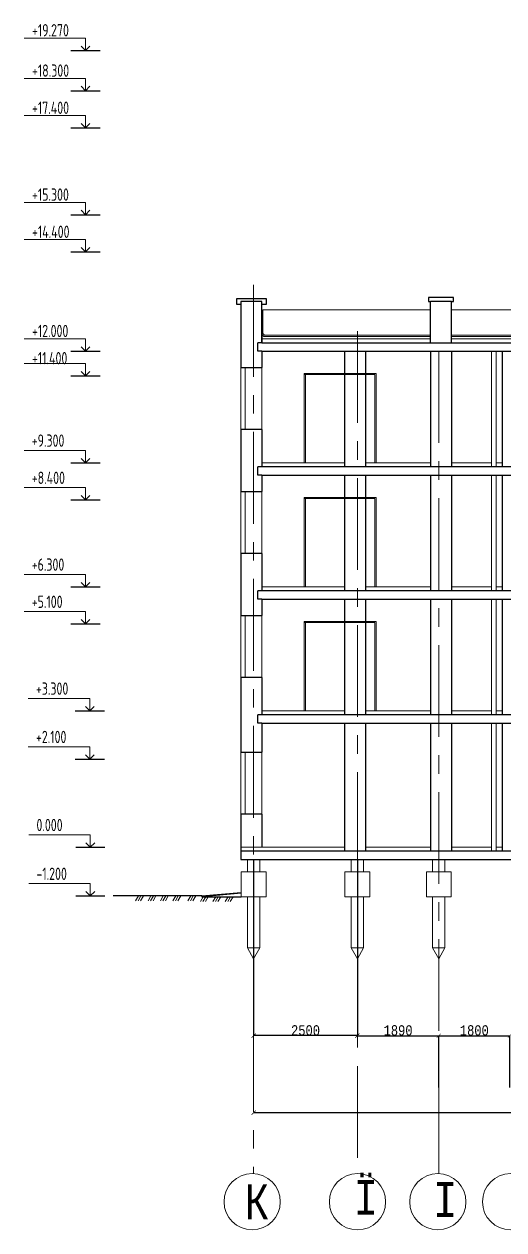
# Model space of a CAD drawing. Header units: millimetres. Extents: x -689206 to 4969298, y -1019800 to 703299.
# Drawn here: x -185088 to -173477, y -533390 to -504220 of the extents above; entities that cross this region are included whole.
import ezdxf

# ---------------------------------------------------------------- set-up
doc = ezdxf.new("R2010")
doc.units = ezdxf.units.MM
doc.linetypes.add('осеваяX2', pattern=[101.6, 63.5, -12.7, 12.7, -12.7])
doc.layers.add('РАЗМЕРЫ', color=7, linetype='Continuous', lineweight=9)
for name, color, linetype in [('разрез1-1', 7, 'Continuous'), ('разрез2-2', 7, 'Continuous'), ('сетка', 104, 'Continuous')]:
    doc.layers.add(name, color=color, linetype=linetype)
doc.styles.add('Аннотативный', font='isocteur.ttf', dxfattribs={"width": 0.7, "height": 250})
doc.dimstyles.new('Аннотативный', dxfattribs={"dimscale": 0, "dimtxt": 250, "dimasz": 100, "dimexe": 1.25, "dimexo": 0.625, "dimtad": 1, "dimdec": 0, "dimtxsty": 'Аннотативный', "dimblk": 'ARCHTICK', "dimcen": 2.5, "dimadec": 0, "dimazin": 0, "dimtfac": 1, "dimtdec": 0, "dimtmove": 0, "dimatfit": 3, "dimfxl": 1, "dimarcsym": 0})

# ---------------------------------------------------------------- blocks, each defined once
blk = doc.blocks.new('_ArchTick')
at = {"color": 0, "linetype": 'ByBlock', "const_width": 0.15}
blk.add_lwpolyline([(-0.5, -0.5), (0.5, 0.5)], dxfattribs=at)
blk = doc.blocks.new('*D3246')
at = {"layer": 'Defpoints', "color": 0, "lineweight": 13, "ltscale": 35, "transparency": 16777216}
for p in [(-179533, -524430), (-177023, -524430), (-179533, -528690)]:
    blk.add_point(p, dxfattribs=at)
at = {"layer": 'РАЗМЕРЫ', "color": 0, "lineweight": -2, "ltscale": 35, "transparency": 16777216}
for p, q in [((-179533, -524431), (-179533, -528692)), ((-177023, -524431), (-177023, -528692)), ((-177023, -528690), (-179533, -528690))]:
    blk.add_line(p, q, dxfattribs=at)
at = {"layer": 'РАЗМЕРЫ', "color": 0, "lineweight": -2, "ltscale": 35, "transparency": 16777216, "xscale": 100, "yscale": 100, "zscale": 100, "rotation": 180}
blk.add_blockref('_ArchTick', (-179533, -528690), dxfattribs=at)
at = {"layer": 'РАЗМЕРЫ', "color": 0, "lineweight": -2, "ltscale": 35, "transparency": 16777216, "xscale": 100, "yscale": 100, "zscale": 100}
blk.add_blockref('_ArchTick', (-177023, -528690), dxfattribs=at)
at = {"layer": 'РАЗМЕРЫ', "color": 0, "lineweight": 5, "ltscale": 35, "transparency": 16777216, "insert": (-178278, -528565), "char_height": 250, "width": 665, "attachment_point": 5, "style": 'Аннотативный'}
blk.add_mtext('2500', dxfattribs=at)
blk = doc.blocks.new('*D3247')
at = {"layer": 'Defpoints', "color": 0, "lineweight": 13, "ltscale": 35, "transparency": 16777216}
for p in [(-177023, -528692), (-175053, -528692), (-175053, -529946)]:
    blk.add_point(p, dxfattribs=at)
at = {"layer": 'РАЗМЕРЫ', "color": 0, "lineweight": -2, "ltscale": 35, "transparency": 16777216}
for p, q in [((-177023, -528691), (-177023, -528690)), ((-177023, -528692), (-175053, -528692)), ((-175053, -529945), (-175053, -528690))]:
    blk.add_line(p, q, dxfattribs=at)
at = {"layer": 'РАЗМЕРЫ', "color": 0, "lineweight": -2, "ltscale": 35, "transparency": 16777216, "xscale": 100, "yscale": 100, "zscale": 100, "rotation": 180}
blk.add_blockref('_ArchTick', (-177023, -528692), dxfattribs=at)
at = {"layer": 'РАЗМЕРЫ', "color": 0, "lineweight": -2, "ltscale": 35, "transparency": 16777216, "xscale": 100, "yscale": 100, "zscale": 100}
blk.add_blockref('_ArchTick', (-175053, -528692), dxfattribs=at)
at = {"layer": 'РАЗМЕРЫ', "color": 0, "lineweight": 5, "ltscale": 35, "transparency": 16777216, "insert": (-176038, -528566), "char_height": 250, "attachment_point": 5, "style": 'Аннотативный'}
blk.add_mtext('1890', dxfattribs=at)
blk = doc.blocks.new('*D3248')
at = {"layer": 'Defpoints', "color": 0, "lineweight": 13, "ltscale": 35, "transparency": 16777216}
for p in [(-175053, -528692), (-173333, -528692), (-173333, -529950)]:
    blk.add_point(p, dxfattribs=at)
at = {"layer": 'РАЗМЕРЫ', "color": 0, "lineweight": -2, "ltscale": 35, "transparency": 16777216}
for p, q in [((-175053, -528691), (-175053, -528690)), ((-175053, -528692), (-173333, -528692)), ((-173333, -529949), (-173333, -528690))]:
    blk.add_line(p, q, dxfattribs=at)
at = {"layer": 'РАЗМЕРЫ', "color": 0, "lineweight": -2, "ltscale": 35, "transparency": 16777216, "xscale": 100, "yscale": 100, "zscale": 100, "rotation": 180}
blk.add_blockref('_ArchTick', (-175053, -528692), dxfattribs=at)
at = {"layer": 'РАЗМЕРЫ', "color": 0, "lineweight": -2, "ltscale": 35, "transparency": 16777216, "xscale": 100, "yscale": 100, "zscale": 100}
blk.add_blockref('_ArchTick', (-173333, -528692), dxfattribs=at)
at = {"layer": 'РАЗМЕРЫ', "color": 0, "lineweight": 5, "ltscale": 35, "transparency": 16777216, "insert": (-174193, -528566), "char_height": 250, "attachment_point": 5, "style": 'Аннотативный'}
blk.add_mtext('1800', dxfattribs=at)
blk = doc.blocks.new('*D3257')
at = {"layer": 'Defpoints', "color": 0, "lineweight": 13, "ltscale": 35, "transparency": 16777216}
for p in [(-179533, -530555), (-179533, -530555), (-141774, -530555)]:
    blk.add_point(p, dxfattribs=at)
at = {"layer": 'РАЗМЕРЫ', "color": 0, "lineweight": -2, "ltscale": 35, "transparency": 16777216}
for p, q in [((-179533, -530554), (-179533, -530554)), ((-141774, -530555), (-179533, -530555)), ((-141774, -530554), (-141774, -530554))]:
    blk.add_line(p, q, dxfattribs=at)
at = {"layer": 'РАЗМЕРЫ', "color": 0, "lineweight": -2, "ltscale": 35, "transparency": 16777216, "xscale": 100, "yscale": 100, "zscale": 100, "rotation": 180}
blk.add_blockref('_ArchTick', (-179533, -530555), dxfattribs=at)
at = {"layer": 'РАЗМЕРЫ', "color": 0, "lineweight": -2, "ltscale": 35, "transparency": 16777216, "xscale": 100, "yscale": 100, "zscale": 100}
blk.add_blockref('_ArchTick', (-141774, -530555), dxfattribs=at)
at = {"layer": 'РАЗМЕРЫ', "color": 0, "lineweight": 5, "ltscale": 35, "transparency": 16777216, "insert": (-160653, -530429), "char_height": 250, "attachment_point": 5, "style": 'Аннотативный'}
blk.add_mtext('37700', dxfattribs=at)

msp = doc.modelspace()

# ---------------------------------------------------------------- linework, layer by layer
at = {"layer": 'РАЗМЕРЫ', "linetype": 'осеваяX2', "lineweight": 5, "ltscale": 35}
for p, q in [((-179533, -510530.3), (-179533, -532028.6)), ((-179333, -511830), (-179333, -510930)), ((-177023, -511645.9), (-177023, -532028.6)), ((-177333, -512130), (-177023, -512130)), ((-177333, -512130), (-177023, -512130)), ((-177023, -512130), (-177023, -513004.3)), ((-176823, -512130), (-177013, -512130)), ((-174743.4, -512130), (-175053.4, -512130)), ((-175053.4, -512130), (-175053.4, -532028.6))]:
    msp.add_line(p, q, dxfattribs=at)
at = {"layer": 'РАЗМЕРЫ', "linetype": 'ByBlock', "lineweight": 30, "ltscale": 35}
for p, q in [((-179943, -510930), (-179943, -510855)), ((-179943, -510855), (-179333, -510855)), ((-179943, -511005), (-179943, -510930)), ((-179843, -511005), (-179943, -511005)), ((-179333, -510855), (-179233, -510855)), ((-179233, -511005), (-179333, -511005)), ((-179233, -510855), (-179233, -511005))]:
    msp.add_line(p, q, dxfattribs=at)
at = {"layer": 'РАЗМЕРЫ', "lineweight": 30, "ltscale": 35}
for p, q in [((-179841, -510930), (-179841, -512530)), ((-179333, -510930), (-179841, -510930)), ((-179333, -511930), (-179333, -510930)), ((-175253.4, -511930), (-175253.4, -510930)), ((-174743.4, -510930), (-175253.4, -510930)), ((-174743.4, -511930), (-174743.4, -510930)), ((-179333, -511130), (-179333, -511930)), ((-179333, -511930), (-179433, -511931.4)), ((-179433, -512130), (-179433, -511931.4)), ((-179333, -511830), (-179333, -511930)), ((-179333, -511930), (-170531.4, -511930)), ((-179333, -512130), (-179433, -512130)), ((-179333, -512130), (-170531.4, -512130)), ((-179333, -512130), (-179333, -512530)), ((-177333, -512130), (-177333, -512670)), ((-176823, -512130), (-176823, -512670)), ((-175253.4, -512130), (-175253.4, -514930)), ((-174743.5, -512130), (-174743.6, -514930)), ((-173523, -512130), (-173523, -514930)), ((-179841, -512530), (-179333, -512530)), ((-177333, -512700), (-177333, -514930)), ((-176823, -512700), (-176823, -514930)), ((-179333, -514030), (-179841, -514030)), ((-179841, -514030), (-179841, -515530)), ((-179333, -514030), (-179333, -514930)), ((-179333, -514930), (-179433, -514931.4)), ((-179433, -515130), (-179433, -514931.4)), ((-179333, -515130), (-179433, -515130)), ((-170531.4, -514930), (-179333, -514930)), ((-179333, -515130), (-170531.4, -515130)), ((-179333, -515130), (-179333, -515530)), ((-177333, -515130), (-177333, -515670)), ((-176823, -515130), (-176823, -515670)), ((-175253.4, -515130), (-175253.4, -517930)), ((-174743.6, -515130), (-174743.7, -517930)), ((-173523, -515130), (-173523, -517930)), ((-179841, -515530), (-179333, -515530)), ((-177333, -515700), (-177333, -517930)), ((-176823, -515700), (-176823, -517930)), ((-179333, -517030), (-179841, -517030)), ((-179841, -517030), (-179841, -518530)), ((-179333, -517030), (-179333, -517930)), ((-179333, -517930), (-179433, -517931.4)), ((-179433, -518130), (-179433, -517931.4)), ((-170531.4, -517930), (-179333, -517930)), ((-179333, -518130), (-179433, -518130)), ((-179333, -518130), (-170531.4, -518130)), ((-179333, -518130), (-179333, -518530)), ((-177333, -518130), (-177333, -518670)), ((-176823, -518130), (-176823, -518670)), ((-175253.4, -518130), (-175253.4, -520930)), ((-174743.7, -518130), (-174743.9, -520930)), ((-173523, -518130), (-173523, -520930)), ((-179841, -518530), (-179333, -518530)), ((-177333, -518700), (-177333, -520930)), ((-176823, -518700), (-176823, -520930)), ((-179333, -520030), (-179841, -520030)), ((-179841, -520030), (-179841, -521830)), ((-179333, -520030), (-179333, -520930)), ((-179333, -520930), (-179433, -520931.4)), ((-179433, -521130), (-179433, -520931.4)), ((-170531.4, -520930), (-179333, -520930)), ((-179333, -521130), (-179433, -521130)), ((-179333, -521130), (-170531.4, -521130)), ((-179333, -521130), (-179333, -521830)), ((-177333, -521130), (-177333, -524230)), ((-176823, -521130), (-176823, -524230)), ((-175253.4, -521130), (-175253.4, -524230)), ((-174743.9, -521130), (-174744, -524230)), ((-173523, -521130), (-173523, -524230)), ((-179841, -521830), (-179333, -521830)), ((-179333, -523330), (-179841, -523330)), ((-179841, -523330), (-179841, -524430)), ((-179333, -523330), (-179333, -524130)), ((-141928.9, -524230), (-179841, -524230)), ((-179841, -524430), (-141518.9, -524430))]:
    msp.add_line(p, q, dxfattribs=at)
at = {"layer": 'РАЗМЕРЫ', "linetype": 'осеваяX2', "lineweight": 30, "ltscale": 35}
for p, q in [((-175253.4, -510830), (-175303.4, -510830)), ((-175303.4, -510830), (-175303.4, -510930)), ((-175303.4, -510930), (-175253.4, -510930)), ((-174693.4, -510830), (-175253.4, -510830)), ((-174743.4, -510930), (-174693.4, -510930)), ((-174693.4, -510930), (-174693.4, -510830))]:
    msp.add_line(p, q, dxfattribs=at)
at = {"layer": 'РАЗМЕРЫ', "lineweight": 5, "ltscale": 35}
for p, q in [((-175253.4, -511830), (-179333, -511830)), ((-170531.4, -511830), (-174743.4, -511830)), ((-179841, -514030), (-179841, -512530)), ((-179741, -514030), (-179741, -512530)), ((-179333, -514030), (-179333, -512530)), ((-178311.9, -512700), (-178311.9, -512670)), ((-178311.9, -512670), (-176571.9, -512670)), ((-178281.9, -512700), (-178311.9, -512700)), ((-178311.9, -512700), (-178311.9, -514830)), ((-178281.9, -514830), (-178281.9, -512700)), ((-178281.9, -512700), (-176601.9, -512700)), ((-176601.9, -514830), (-176601.9, -512700)), ((-176571.9, -512670), (-176571.9, -514830)), ((-179841, -514030), (-179741, -514030)), ((-179333, -514830), (-179333, -514030)), ((-179841, -517030), (-179841, -515530)), ((-179741, -517030), (-179741, -515530)), ((-179333, -517030), (-179333, -515530)), ((-178311.9, -515670), (-176571.9, -515670)), ((-178311.9, -515700), (-178311.9, -517830)), ((-178281.9, -517830), (-178281.9, -515700)), ((-178281.9, -515700), (-176601.9, -515700)), ((-176601.9, -517830), (-176601.9, -515700)), ((-176571.9, -515670), (-176571.9, -517830)), ((-179841, -517030), (-179741, -517030)), ((-179333, -517830), (-179333, -517030)), ((-179841, -520030), (-179841, -518530)), ((-179741, -520030), (-179741, -518530)), ((-179333, -520030), (-179333, -518530)), ((-178311.9, -518700), (-178311.9, -518670)), ((-178311.9, -518670), (-176601.9, -518670)), ((-178281.9, -518700), (-178311.9, -518700)), ((-178311.9, -518700), (-178311.9, -520830)), ((-178281.9, -520830), (-178281.9, -518700)), ((-178281.9, -518700), (-176601.9, -518700)), ((-176601.9, -520830), (-176601.9, -518700)), ((-176571.9, -518670), (-176571.9, -520830)), ((-179841, -520030), (-179741, -520030)), ((-179333, -520830), (-179333, -520030)), ((-179841, -523330), (-179841, -521830)), ((-179741, -523330), (-179741, -521830)), ((-179333, -523330), (-179333, -521830))]:
    msp.add_line(p, q, dxfattribs=at)
at = {"layer": 'РАЗМЕРЫ', "lineweight": 15, "ltscale": 35}
for p, q in [((-173781.1, -512130), (-173781.1, -514930)), ((-173781.1, -512130), (-173661.1, -512130)), ((-173661.1, -512130), (-173661.1, -514930)), ((-177333, -514830), (-179333, -514830)), ((-175253.4, -514830), (-176823, -514830)), ((-173781.1, -514830), (-174743.6, -514830)), ((-173523, -514830), (-173661.1, -514830)), ((-173781.1, -515130), (-173781.1, -517930)), ((-173661.1, -515130), (-173661.1, -517930)), ((-178311.9, -515700), (-178311.9, -515670)), ((-178281.9, -515700), (-178311.9, -515700)), ((-177333, -517830), (-179333, -517830)), ((-175253.4, -517830), (-176823, -517830)), ((-173781.1, -517830), (-174743.7, -517830)), ((-173523, -517830), (-173661.1, -517830)), ((-173781.1, -518130), (-173781.1, -520930)), ((-173661.1, -518130), (-173661.1, -520930)), ((-176601.9, -518670), (-176571.9, -518670)), ((-177333, -520830), (-179333, -520830)), ((-175253.4, -520830), (-176823, -520830)), ((-176571.9, -520830), (-176601.9, -520830)), ((-173781.1, -520830), (-174743.8, -520830)), ((-173523, -520830), (-173661.1, -520830)), ((-173781.1, -521130), (-173781.1, -524230)), ((-173661.1, -521130), (-173661.1, -524230)), ((-177333, -524130), (-179841, -524130)), ((-175253.4, -524130), (-176823, -524130)), ((-173781.1, -524130), (-174744, -524130)), ((-173523, -524130), (-173661.1, -524130))]:
    msp.add_line(p, q, dxfattribs=at)
at = {"layer": 'РАЗМЕРЫ', "lineweight": 18, "ltscale": 35}
for p, q in [((-179683, -524430), (-179683, -524730)), ((-179383, -524730), (-179383, -524430)), ((-177173, -524430), (-177173, -524730)), ((-176873, -524730), (-176873, -524430)), ((-175203.4, -524430), (-175203.4, -524730)), ((-174903.4, -524730), (-174903.4, -524430)), ((-179833, -525330), (-179833, -524730)), ((-179833, -524730), (-179683, -524730)), ((-179683, -524730), (-179533, -524730)), ((-179533, -524730), (-179233, -524730)), ((-179233, -524730), (-179233, -525330)), ((-177323, -525330), (-177323, -524730)), ((-177323, -524730), (-177173, -524730)), ((-177173, -524730), (-177023, -524730)), ((-177023, -524730), (-176723, -524730)), ((-176723, -524730), (-176723, -525330)), ((-175353.4, -525330), (-175353.4, -524730)), ((-175353.4, -524730), (-175203.4, -524730)), ((-175203.4, -524730), (-175053.4, -524730)), ((-175053.4, -524730), (-174753.4, -524730)), ((-174753.4, -524730), (-174753.4, -525330)), ((-179233, -525330), (-179833, -525330)), ((-179683, -526196.8), (-179683, -525330)), ((-179383, -525330), (-179383, -526208.8)), ((-176723, -525330), (-177323, -525330)), ((-177173, -526196.8), (-177173, -525330)), ((-176873, -525330), (-176873, -526208.8)), ((-174753.4, -525330), (-175353.4, -525330)), ((-175203.4, -526196.8), (-175203.4, -525330)), ((-174903.4, -525330), (-174903.4, -526208.8)), ((-179683, -526570.2), (-179683, -526196.8)), ((-179383, -526570.2), (-179383, -526208.8)), ((-177173, -526570.2), (-177173, -526196.8)), ((-176873, -526570.2), (-176873, -526208.8)), ((-175203.4, -526570.2), (-175203.4, -526196.8)), ((-174903.4, -526570.2), (-174903.4, -526208.8)), ((-179533, -526830), (-179683, -526570.2)), ((-179383, -526570.2), (-179683, -526570.2)), ((-179533, -526830), (-179383, -526570.2)), ((-177023, -526830), (-177173, -526570.2)), ((-176873, -526570.2), (-177173, -526570.2)), ((-177023, -526830), (-176873, -526570.2)), ((-175053.4, -526830), (-175203.4, -526570.2)), ((-174903.4, -526570.2), (-175203.4, -526570.2)), ((-175053.4, -526830), (-174903.4, -526570.2))]:
    msp.add_line(p, q, dxfattribs=at)
at = {"layer": 'разрез1-1', "lineweight": 5}
for p, q in [((-183599.2, -504557.2), (-185088.3, -504557.2)), ((-183599.2, -504855), (-183599.2, -504557.2)), ((-183599.2, -505532.2), (-185088.3, -505532.2)), ((-183599.2, -505830), (-183599.2, -505532.2)), ((-183599.2, -506432.2), (-185088.3, -506432.2)), ((-183599.2, -506730), (-183599.2, -506432.2)), ((-183599.2, -508532.2), (-185088.3, -508532.2)), ((-183599.2, -508830), (-183599.2, -508532.2)), ((-183599.2, -509432.2), (-185088.3, -509432.2)), ((-183599.2, -509730), (-183599.2, -509432.2)), ((-179308.2, -511130), (-175253.4, -511130)), ((-179308.2, -511705.3), (-179308.2, -511130)), ((-174743.4, -511130), (-170556.2, -511130)), ((-183599.2, -511832.2), (-185088.3, -511832.2)), ((-183599.2, -512130), (-183599.2, -511832.2)), ((-179038.3, -511780), (-175253.4, -511780)), ((-174743.4, -511780), (-171839.9, -511780)), ((-183599.2, -512432.2), (-185088.3, -512432.2)), ((-183599.2, -512730), (-183599.2, -512432.2)), ((-183599.2, -514532.2), (-185088.3, -514532.2)), ((-183599.2, -514830), (-183599.2, -514532.2)), ((-183599.2, -515432.2), (-185088.3, -515432.2)), ((-183599.2, -515730), (-183599.2, -515432.2)), ((-183599.2, -517532.2), (-185088.3, -517532.2)), ((-183599.2, -517830), (-183599.2, -517532.2)), ((-183599.2, -518432.2), (-185088.3, -518432.2)), ((-183599.2, -518730), (-183599.2, -518432.2)), ((-183497.3, -520532.2), (-184986.4, -520532.2)), ((-183497.3, -520830), (-183497.3, -520532.2)), ((-183497.3, -521702.2), (-184986.4, -521702.2)), ((-183497.3, -522000), (-183497.3, -521702.2)), ((-183485.7, -523832.2), (-184974.8, -523832.2)), ((-183485.7, -524130), (-183485.7, -523832.2)), ((-183485.7, -525012.2), (-184974.8, -525012.2)), ((-183485.7, -525310), (-183485.7, -525012.2))]:
    msp.add_line(p, q, dxfattribs=at)
at = {"layer": 'разрез1-1', "lineweight": 30}
for p, q in [((-183953.7, -504855), (-183244.6, -504855)), ((-183599.2, -504855), (-183704.5, -504749.7)), ((-183599.2, -504855), (-183493.9, -504749.7)), ((-183599.2, -505830), (-183704.5, -505724.7)), ((-183599.2, -505830), (-183493.9, -505724.7)), ((-183953.7, -505830), (-183244.6, -505830)), ((-183599.2, -506730), (-183704.5, -506624.7)), ((-183599.2, -506730), (-183493.9, -506624.7)), ((-183953.7, -506730), (-183244.6, -506730)), ((-183599.2, -508830), (-183704.5, -508724.7)), ((-183599.2, -508830), (-183493.9, -508724.7)), ((-183953.7, -508830), (-183244.6, -508830)), ((-183953.7, -509730), (-183244.6, -509730)), ((-183599.2, -509730), (-183704.5, -509624.7)), ((-183599.2, -509730), (-183493.9, -509624.7)), ((-183953.7, -512130), (-183244.6, -512130)), ((-183599.2, -512130), (-183704.5, -512024.7)), ((-183599.2, -512130), (-183493.9, -512024.7)), ((-183953.7, -512730), (-183244.6, -512730)), ((-183599.2, -512730), (-183704.5, -512624.7)), ((-183599.2, -512730), (-183493.9, -512624.7)), ((-183953.7, -514830), (-183244.6, -514830)), ((-183599.2, -514830), (-183704.5, -514724.7)), ((-183599.2, -514830), (-183493.9, -514724.7)), ((-183953.7, -515730), (-183244.6, -515730)), ((-183599.2, -515730), (-183704.5, -515624.7)), ((-183599.2, -515730), (-183493.9, -515624.7)), ((-183599.2, -517830), (-183704.5, -517724.7)), ((-183599.2, -517830), (-183493.9, -517724.7)), ((-183953.7, -517830), (-183244.6, -517830)), ((-183599.2, -518730), (-183704.5, -518624.7)), ((-183599.2, -518730), (-183493.9, -518624.7)), ((-183953.7, -518730), (-183244.6, -518730)), ((-183851.8, -520830), (-183142.7, -520830)), ((-183497.3, -520830), (-183602.6, -520724.7)), ((-183497.3, -520830), (-183392, -520724.7)), ((-183851.8, -522000), (-183142.7, -522000)), ((-183497.3, -522000), (-183602.6, -521894.7)), ((-183497.3, -522000), (-183392, -521894.7)), ((-183840.2, -524130), (-183131.1, -524130)), ((-183485.7, -524130), (-183591, -524024.7)), ((-183485.7, -524130), (-183380.4, -524024.7)), ((-183840.2, -525310), (-183131.1, -525310)), ((-183485.7, -525310), (-183591, -525204.7)), ((-183485.7, -525310), (-183380.4, -525204.7))]:
    msp.add_line(p, q, dxfattribs=at)
at = {"layer": 'разрез1-1', "lineweight": 5}
for points in [[(-179333, -511730), (-179283, -511780), (-175253.4, -511780)], [(-179308.2, -511705.3), (-179268.5, -511745), (-175333, -511745)], [(-175253.4, -511745), (-179055.3, -511745)], [(-171839.9, -511745), (-174743.4, -511745)]]:
    msp.add_lwpolyline(points, dxfattribs=at)
at = {"layer": 'разрез2-2'}
for p, q in [((-180785.7, -525310), (-182933.2, -525310)), ((-180785.7, -525310), (-181085.7, -525310)), ((-180785.7, -525310), (-179833, -525226)), ((-179833, -525246), (-180785.7, -525330)), ((-180785.7, -525310), (-180785.7, -525330)), ((-180785.7, -525330), (-179833, -525330))]:
    msp.add_line(p, q, dxfattribs=at)
at = {"layer": 'разрез2-2', "lineweight": 15}
for points in [[(-182320.7, -525310), (-182390.3, -525429.3)], [(-182261, -525310), (-182329.4, -525429.3)], [(-182200.1, -525310), (-182269.7, -525429.3)], [(-182019.9, -525310), (-182089.5, -525429.3)], [(-181960.2, -525310), (-182028.6, -525429.3)], [(-181899.3, -525310), (-181968.9, -525429.3)], [(-181719.1, -525310), (-181788.7, -525429.3)], [(-181659.4, -525310), (-181727.8, -525429.3)], [(-181598.5, -525310), (-181668.1, -525429.3)], [(-181418.3, -525310), (-181487.9, -525429.3)], [(-181358.6, -525310), (-181427, -525429.3)], [(-181053.2, -525310), (-181122.8, -525429.3)], [(-180993.5, -525310), (-181061.9, -525429.3)], [(-180932.6, -525310), (-181002.2, -525429.3)], [(-180752.4, -525330), (-180822, -525449.3)], [(-180692.7, -525330), (-180761.1, -525449.3)], [(-180631.8, -525330), (-180701.4, -525449.3)], [(-180451.6, -525330), (-180521.2, -525449.3)], [(-180391.9, -525330), (-180460.3, -525449.3)], [(-180331, -525330), (-180400.6, -525449.3)], [(-180150.8, -525330), (-180220.4, -525449.3)], [(-180091.1, -525330), (-180159.5, -525449.3)]]:
    msp.add_lwpolyline(points, dxfattribs=at)
for points in [[(-181367.3, -525429.3), (-181299, -525310)], [(-180099.8, -525449.3), (-180031.4, -525330)]]:
    msp.add_lwpolyline(points, close=True, dxfattribs=at)
at = {"layer": 'сетка', "lineweight": 5}
for centre in [(-179568.7, -532708.4), (-177019.6, -532709.4), (-175076.1, -532709), (-173315.8, -532709.1)]:
    msp.add_circle(centre, 680.7, dxfattribs=at)

# ---------------------------------------------------------------- texts
at = {"layer": 'РАЗМЕРЫ', "lineweight": 5, "ltscale": 35, "char_height": 841.3, "width": 7009.377, "attachment_point": 1, "style": 'Аннотативный'}
for s, insert in [('Ї', (-177111, -532182.4)), ('К', (-179752.6, -532290.3)), ('І', (-175189.8, -532234.7))]:
    msp.add_mtext(s, dxfattribs=dict(at, insert=insert))
at = {"layer": 'разрез1-1', "lineweight": 30, "char_height": 297.819, "width": 1508.774, "attachment_point": 1, "style": 'Аннотативный'}
for s, insert in [('{\\fISOCPEUR|b0|i0|c204|p34;+19.270\\fISOCPEUR|b0|i0|c0|p34; }', (-184896.8, -504219.7)), ('{\\fISOCPEUR|b0|i0|c204|p34;+18.300\\fISOCPEUR|b0|i0|c0|p34; }', (-184896.8, -505194.7)), ('{\\fISOCPEUR|b0|i0|c204|p34;+17.400\\fISOCPEUR|b0|i0|c0|p34; }', (-184896.8, -506094.7)), ('{\\fISOCPEUR|b0|i0|c204|p34;+15.300\\fISOCPEUR|b0|i0|c0|p34; }', (-184896.8, -508194.7)), ('{\\fISOCPEUR|b0|i0|c204|p34;+14.400\\fISOCPEUR|b0|i0|c0|p34; }', (-184896.8, -509094.7)), ('{\\fISOCPEUR|b0|i0|c204|p34;+12.000\\fISOCPEUR|b0|i0|c0|p34; }', (-184896.8, -511494.7)), ('{\\fISOCPEUR|b0|i0|c204|p34;+11.400\\fISOCPEUR|b0|i0|c0|p34; }', (-184896.8, -512152.1)), ('{\\fISOCPEUR|b0|i0|c204|p34;+9.300\\fISOCPEUR|b0|i0|c0|p34; }', (-184902.9, -514146.5)), ('{\\fISOCPEUR|b0|i0|c204|p34;+8.400\\fISOCPEUR|b0|i0|c0|p34; }', (-184902.9, -515046.5)), ('{\\fISOCPEUR|b0|i0|c204|p34;+6.300\\fISOCPEUR|b0|i0|c0|p34; }', (-184902.9, -517146.5)), ('{\\fISOCPEUR|b0|i0|c204|p34;+5.100\\fISOCPEUR|b0|i0|c0|p34; }', (-184902.9, -518046.5)), ('{\\fISOCPEUR|b0|i0|c204|p34;+3.300\\fISOCPEUR|b0|i0|c0|p34; }', (-184801, -520146.5)), ('{\\fISOCPEUR|b0|i0|c204|p34;+2.100\\fISOCPEUR|b0|i0|c0|p34; }', (-184801, -521316.5)), ('{\\fISOCPEUR|b0|i0|c204|p34;0.000\\fISOCPEUR|b0|i0|c0|p34; }', (-184789.4, -523446.5)), ('{\\fISOCPEUR|b0|i0|c204|p34;-1.200\\fISOCPEUR|b0|i0|c0|p34; }', (-184789.4, -524626.5))]:
    msp.add_mtext(s, dxfattribs=dict(at, insert=insert))

# ---------------------------------------------------------------- dimensions: what is measured, and where the dimension line sits
at = {"layer": 'РАЗМЕРЫ', "lineweight": 5, "ltscale": 35}
dim = msp.add_linear_dim(base=(-179533, -528690.5), p1=(-177023, -524430), p2=(-179533, -524430), text='2500', dimstyle='Аннотативный', dxfattribs=at)
dim.commit()
dim.dimension.update_dxf_attribs({"geometry": '*D3246', "text_midpoint": (-178278, -528690.5), "dimtype": 160})
for base, p1, p2, text, picture, middle in [((-175053.4, -528691.7), (-177023, -528691.7), (-175053.4, -529945.7), '1890', '*D3247', (-176038.2, -528566.1)), ((-173333, -528691.7), (-175053.4, -528691.7), (-173333, -529949.8), '1800', '*D3248', (-174193.2, -528566.1)), ((-179533, -530554.9), (-141773.9, -530554.9), (-179533, -530554.9), '37700', '*D3257', (-160653.5, -530429.3))]:
    dim = msp.add_linear_dim(base=base, p1=p1, p2=p2, text=text, dimstyle='Аннотативный', dxfattribs=at)
    dim.commit()
    dim.dimension.update_dxf_attribs({"geometry": picture, "text_midpoint": middle})

doc.saveas('drawing.dxf')
